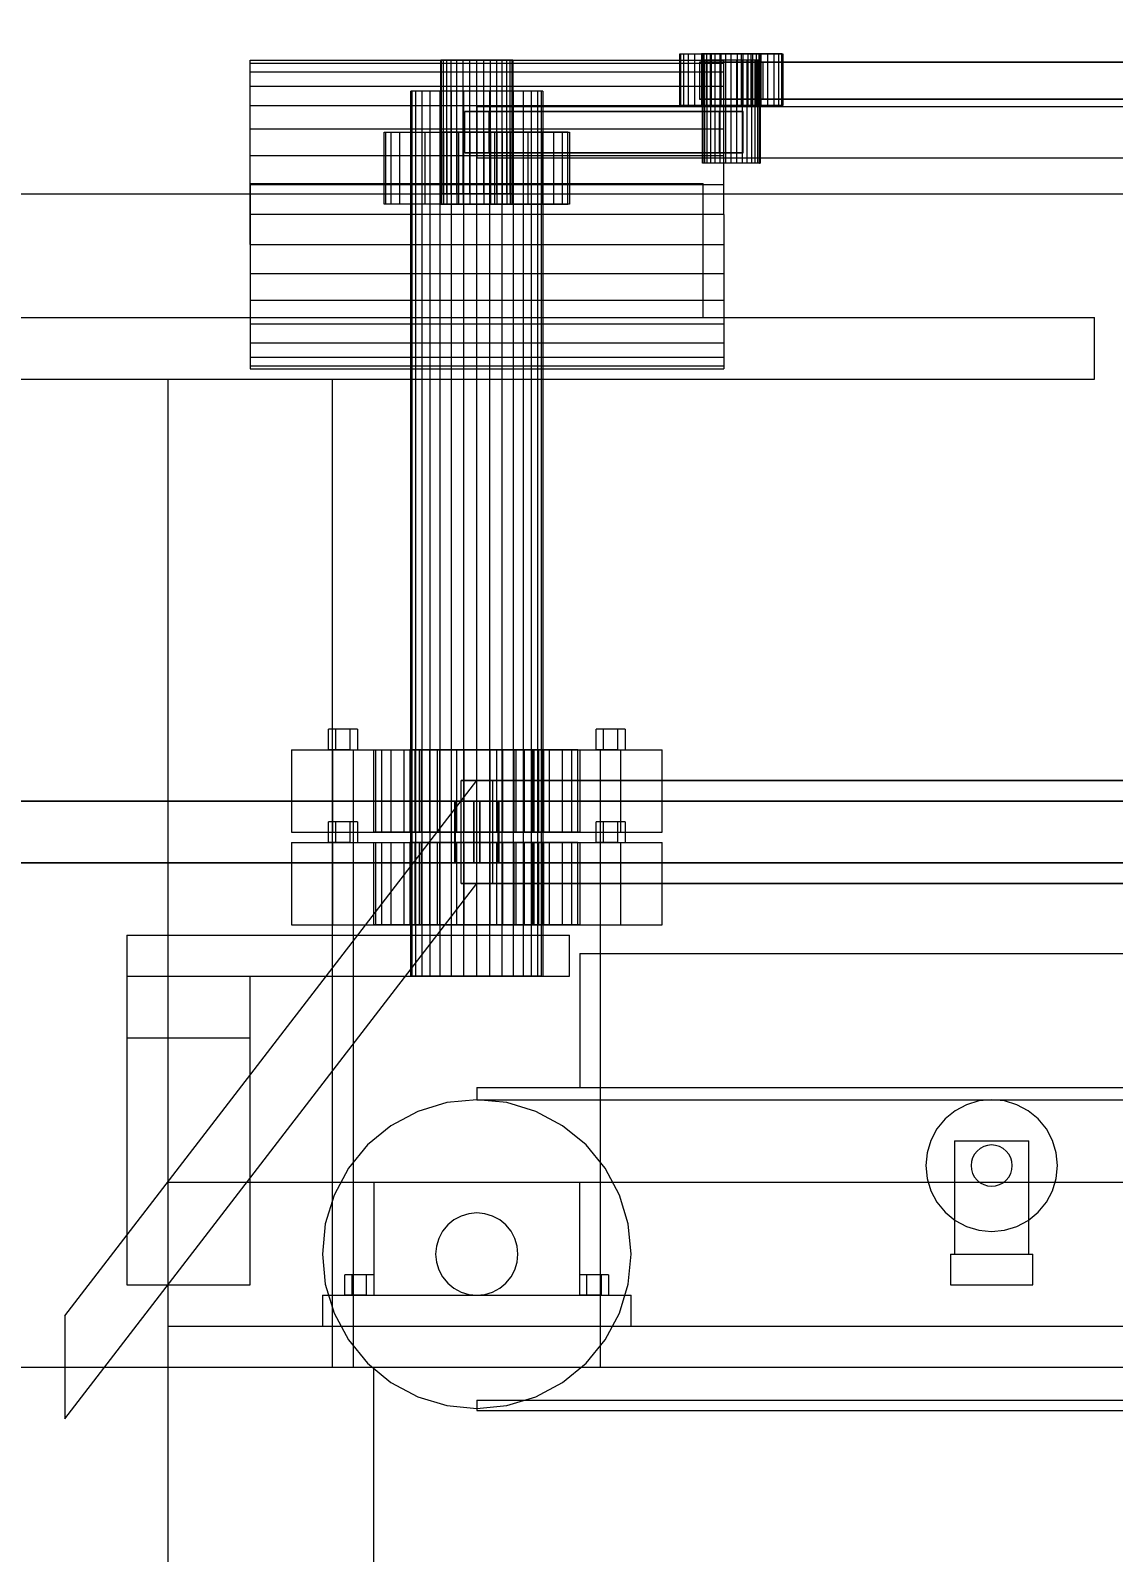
# Model space of a CAD drawing. Header units: millimetres. Extents: x -191664 to 191490, y -197311 to 10263.
# Drawn here: x 388 to 914, y -123150 to -122411 of the extents above; entities that cross this region are included whole.
import ezdxf

# ---------------------------------------------------------------- set-up
doc = ezdxf.new("R2010")
doc.units = ezdxf.units.MM
doc.layers.add('DET_secador_lateral', color=7, linetype='Continuous', lineweight=0)
doc.layers.add('R15_COTAS_TRANSPORTE_P', color=1, linetype='Continuous', lineweight=0)
doc.dimstyles.new('PLANTA_20', dxfattribs={"dimtxt": 50, "dimasz": 30, "dimexe": 30, "dimexo": 16, "dimgap": 20, "dimtad": 1, "dimtih": 1, "dimtoh": 1, "dimdec": 1, "dimzin": 0, "dimdsep": 46, "dimcen": 0.09, "dimadec": 0, "dimazin": 0, "dimtfac": 1, "dimtdec": 4, "dimtofl": 0, "dimtmove": 0, "dimatfit": 3, "dimfxl": 1, "dimtolj": 1, "dimtzin": 0, "dimarcsym": 0})

# ---------------------------------------------------------------- blocks, each defined once
blk = doc.blocks.new('*D131')
at = {"layer": 'Defpoints', "color": 0, "transparency": 16777216}
for p in [(1100, -183968.15), (1139.8, -184162.66), (1104.62, -184212), (1304.62, -184212), (1304.62, -184212)]:
    blk.add_point(p, dxfattribs=at)
at = {"layer": 'R15_COTAS_TRANSPORTE_P', "color": 0, "lineweight": -2, "transparency": 16777216}
blk.add_arc((1304.62, -184212), 172.05, 140.00345, 169.99655, dxfattribs=at)
at = {"layer": 'R15_COTAS_TRANSPORTE_P', "color": 0, "transparency": 16777216}
for points in [[(1169.28, -184097.88), (1176.35, -184104.95), (1194.03, -184080.2)], [(1140.17, -184182.55), (1130.2, -184181.68), (1132.57, -184212)]]:
    blk.add_solid(points, dxfattribs=at)
blk = doc.blocks.new('*D132')
at = {"layer": 'Defpoints', "color": 0, "transparency": 16777216}
for p in [(-500, -194490), (-500, -194490), (500, -194490), (203.29, -194656.68), (439.69, -194832.02)]:
    blk.add_point(p, dxfattribs=at)
at = {"layer": 'R15_COTAS_TRANSPORTE_P', "color": 0, "lineweight": -2, "transparency": 16777216}
blk.add_arc((-500, -194490), 722.77, 342.37834, 357.62166, dxfattribs=at)
at = {"layer": 'R15_COTAS_TRANSPORTE_P', "color": 0, "transparency": 16777216}
for points in [[(217.15, -194519.89), (227.15, -194520.1), (222.77, -194490)], [(193.59, -194710.42), (184.12, -194707.19), (179.18, -194737.2)]]:
    blk.add_solid(points, dxfattribs=at)
blk = doc.blocks.new('*D133')
at = {"layer": 'Defpoints', "color": 0, "transparency": 16777216}
for p in [(439.69, -194147.98), (217.89, -194406.09), (-500, -194490), (-500, -194490), (500, -194490)]:
    blk.add_point(p, dxfattribs=at)
at = {"layer": 'R15_COTAS_TRANSPORTE_P', "color": 0, "lineweight": -2, "transparency": 16777216}
blk.add_arc((-500, -194490), 722.77, 2.37834, 17.62166, dxfattribs=at)
at = {"layer": 'R15_COTAS_TRANSPORTE_P', "color": 0, "transparency": 16777216}
for points in [[(184.12, -194272.81), (193.59, -194269.58), (179.18, -194242.8)], [(227.15, -194459.9), (217.15, -194460.11), (222.77, -194490)]]:
    blk.add_solid(points, dxfattribs=at)

msp = doc.modelspace()

# ---------------------------------------------------------------- linework, layer by layer
at = {"layer": 'DET_secador_lateral', "color": 253, "true_color": 0x9eafb6}
for p, q in [((703.29, -122447), (703.29, -122422)), ((703.29, -122422), (703.77, -122422)), ((703.29, -122422), (713.79, -122422)), ((703.77, -122447), (703.77, -122422)), ((703.77, -122422), (705.2, -122422)), ((703.77, -122422), (714.07, -122422)), ((705.2, -122447), (705.2, -122422)), ((705.2, -122422), (707.51, -122422)), ((705.2, -122422), (714.9, -122422)), ((707.51, -122447), (707.51, -122422)), ((707.51, -122422), (710.62, -122422)), ((707.51, -122422), (716.24, -122422)), ((710.62, -122447), (710.62, -122422)), ((710.62, -122422), (714.4, -122422)), ((710.62, -122422), (718.04, -122422)), ((714.07, -122422), (713.79, -122422)), ((713.79, -122422), (713.79, -122447)), ((714.9, -122422), (714.07, -122422)), ((714.07, -122422), (714.07, -122447)), ((714.4, -122447), (714.4, -122422)), ((714.4, -122422), (718.73, -122422)), ((714.4, -122422), (720.24, -122422)), ((716.24, -122422), (714.9, -122422)), ((714.9, -122422), (714.9, -122447)), ((718.04, -122422), (716.24, -122422)), ((716.24, -122422), (716.24, -122447)), ((720.24, -122422), (718.04, -122422)), ((718.04, -122422), (718.04, -122447)), ((718.73, -122447), (718.73, -122422)), ((718.73, -122422), (723.42, -122422)), ((718.73, -122422), (722.74, -122422)), ((722.74, -122422), (720.24, -122422)), ((720.24, -122422), (720.24, -122447)), ((725.46, -122422), (722.74, -122422)), ((722.74, -122422), (722.74, -122447)), ((723.42, -122447), (723.42, -122422)), ((723.42, -122422), (728.29, -122422)), ((723.42, -122422), (725.46, -122422)), ((728.29, -122422), (725.46, -122422)), ((725.46, -122422), (725.46, -122447)), ((728.29, -122447), (728.29, -122422)), ((728.29, -122422), (733.17, -122422)), ((731.12, -122422), (728.29, -122422)), ((733.84, -122422), (731.12, -122422)), ((731.12, -122422), (731.12, -122447)), ((733.17, -122422), (731.12, -122422)), ((733.17, -122447), (733.17, -122422)), ((733.17, -122422), (737.86, -122422)), ((736.35, -122422), (733.84, -122422)), ((733.84, -122422), (733.84, -122447)), ((737.86, -122422), (733.84, -122422)), ((738.55, -122422), (736.35, -122422)), ((736.35, -122422), (736.35, -122447)), ((742.18, -122422), (736.35, -122422)), ((737.86, -122447), (737.86, -122422)), ((737.86, -122422), (742.18, -122422)), ((740.35, -122422), (738.55, -122422)), ((738.55, -122422), (738.55, -122447)), ((745.97, -122422), (738.55, -122422)), ((741.69, -122422), (740.35, -122422)), ((740.35, -122422), (740.35, -122447)), ((749.08, -122422), (740.35, -122422)), ((742.51, -122422), (741.69, -122422)), ((741.69, -122422), (741.69, -122447)), ((751.39, -122422), (741.69, -122422)), ((742.18, -122447), (742.18, -122422)), ((742.18, -122422), (745.97, -122422)), ((742.79, -122422), (742.51, -122422)), ((742.51, -122422), (742.51, -122447)), ((752.81, -122422), (742.51, -122422)), ((742.79, -122447), (742.79, -122422)), ((742.79, -122422), (753.29, -122422)), ((745.97, -122447), (745.97, -122422)), ((745.97, -122422), (749.08, -122422)), ((749.08, -122447), (749.08, -122422)), ((749.08, -122422), (751.39, -122422)), ((751.39, -122447), (751.39, -122422)), ((751.39, -122422), (752.81, -122422)), ((752.81, -122447), (752.81, -122422)), ((752.81, -122422), (753.29, -122422)), ((753.29, -122422), (753.29, -122447)), ((703.77, -122447), (703.29, -122447)), ((713.79, -122447), (703.29, -122447)), ((705.2, -122447), (703.77, -122447)), ((714.07, -122447), (703.77, -122447)), ((707.51, -122447), (705.2, -122447)), ((714.9, -122447), (705.2, -122447)), ((710.62, -122447), (707.51, -122447)), ((716.24, -122447), (707.51, -122447)), ((714.4, -122447), (710.62, -122447)), ((718.04, -122447), (710.62, -122447)), ((713.79, -122447), (714.07, -122447)), ((714.07, -122447), (714.9, -122447)), ((718.73, -122447), (714.4, -122447)), ((720.24, -122447), (714.4, -122447)), ((714.9, -122447), (716.24, -122447)), ((716.24, -122447), (718.04, -122447)), ((718.04, -122447), (720.24, -122447)), ((723.42, -122447), (718.73, -122447)), ((722.74, -122447), (718.73, -122447)), ((720.24, -122447), (722.74, -122447)), ((722.74, -122447), (725.46, -122447)), ((728.29, -122447), (723.42, -122447)), ((725.46, -122447), (723.42, -122447)), ((725.46, -122447), (728.29, -122447)), ((733.17, -122447), (728.29, -122447)), ((728.29, -122447), (731.12, -122447)), ((731.12, -122447), (733.84, -122447)), ((731.12, -122447), (733.17, -122447)), ((737.86, -122447), (733.17, -122447)), ((733.84, -122447), (736.35, -122447)), ((733.84, -122447), (737.86, -122447)), ((736.35, -122447), (738.55, -122447)), ((736.35, -122447), (742.18, -122447)), ((742.18, -122447), (737.86, -122447)), ((738.55, -122447), (740.35, -122447)), ((738.55, -122447), (745.97, -122447)), ((740.35, -122447), (741.69, -122447)), ((740.35, -122447), (749.08, -122447)), ((741.69, -122447), (742.51, -122447)), ((741.69, -122447), (751.39, -122447)), ((745.97, -122447), (742.18, -122447)), ((742.51, -122447), (742.79, -122447)), ((742.51, -122447), (752.81, -122447)), ((753.29, -122447), (742.79, -122447)), ((749.08, -122447), (745.97, -122447)), ((751.39, -122447), (749.08, -122447)), ((752.81, -122447), (751.39, -122447)), ((753.29, -122447), (752.81, -122447)), ((559.71, -122495), (559.71, -122460)), ((559.71, -122460), (560.58, -122460)), ((559.71, -122460), (587.21, -122460)), ((560.58, -122495), (560.58, -122460)), ((560.58, -122460), (563.14, -122460)), ((560.58, -122460), (587.55, -122460)), ((563.14, -122495), (563.14, -122460)), ((563.14, -122460), (567.3, -122460)), ((563.14, -122460), (588.54, -122460)), ((567.3, -122495), (567.3, -122460)), ((567.3, -122460), (572.89, -122460)), ((567.3, -122460), (590.16, -122460)), ((572.89, -122495), (572.89, -122460)), ((572.89, -122460), (579.71, -122460)), ((572.89, -122460), (592.34, -122460)), ((579.71, -122495), (579.71, -122460)), ((579.71, -122460), (587.49, -122460)), ((579.71, -122460), (594.99, -122460)), ((587.55, -122460), (587.21, -122460)), ((587.21, -122460), (587.21, -122495)), ((587.49, -122495), (587.49, -122460)), ((587.49, -122460), (595.93, -122460)), ((587.49, -122460), (598.02, -122460)), ((588.54, -122460), (587.55, -122460)), ((587.55, -122460), (587.55, -122495)), ((590.16, -122460), (588.54, -122460)), ((588.54, -122460), (588.54, -122495)), ((592.34, -122460), (590.16, -122460)), ((590.16, -122460), (590.16, -122495)), ((594.99, -122460), (592.34, -122460)), ((592.34, -122460), (592.34, -122495)), ((598.02, -122460), (594.99, -122460)), ((594.99, -122460), (594.99, -122495)), ((595.93, -122495), (595.93, -122460)), ((595.93, -122460), (604.71, -122460)), ((595.93, -122460), (601.3, -122460)), ((601.3, -122460), (598.02, -122460)), ((598.02, -122460), (598.02, -122495)), ((604.71, -122460), (601.3, -122460)), ((601.3, -122460), (601.3, -122495)), ((604.71, -122495), (604.71, -122460)), ((604.71, -122460), (613.49, -122460)), ((608.13, -122460), (604.71, -122460)), ((611.41, -122460), (608.13, -122460)), ((608.13, -122460), (608.13, -122495)), ((613.49, -122460), (608.13, -122460)), ((614.43, -122460), (611.41, -122460)), ((611.41, -122460), (611.41, -122495)), ((621.93, -122460), (611.41, -122460)), ((613.49, -122495), (613.49, -122460)), ((613.49, -122460), (621.93, -122460)), ((617.09, -122460), (614.43, -122460)), ((614.43, -122460), (614.43, -122495)), ((629.71, -122460), (614.43, -122460)), ((619.26, -122460), (617.09, -122460)), ((617.09, -122460), (617.09, -122495)), ((636.53, -122460), (617.09, -122460)), ((620.88, -122460), (619.26, -122460)), ((619.26, -122460), (619.26, -122495)), ((642.13, -122460), (619.26, -122460)), ((621.88, -122460), (620.88, -122460)), ((620.88, -122460), (620.88, -122495)), ((646.29, -122460), (620.88, -122460)), ((622.21, -122460), (621.88, -122460)), ((621.88, -122460), (621.88, -122495)), ((648.85, -122460), (621.88, -122460)), ((621.93, -122495), (621.93, -122460)), ((621.93, -122460), (629.71, -122460)), ((622.21, -122495), (622.21, -122460)), ((622.21, -122460), (649.71, -122460)), ((629.71, -122495), (629.71, -122460)), ((629.71, -122460), (636.53, -122460)), ((636.53, -122495), (636.53, -122460)), ((636.53, -122460), (642.13, -122460)), ((642.13, -122495), (642.13, -122460)), ((642.13, -122460), (646.29, -122460)), ((646.29, -122495), (646.29, -122460)), ((646.29, -122460), (648.85, -122460)), ((648.85, -122495), (648.85, -122460)), ((648.85, -122460), (649.71, -122460)), ((649.71, -122460), (649.71, -122495)), ((560.58, -122495), (559.71, -122495)), ((587.21, -122495), (559.71, -122495)), ((563.14, -122495), (560.58, -122495)), ((587.55, -122495), (560.58, -122495)), ((567.3, -122495), (563.14, -122495)), ((588.54, -122495), (563.14, -122495)), ((572.89, -122495), (567.3, -122495)), ((590.16, -122495), (567.3, -122495)), ((579.71, -122495), (572.89, -122495)), ((592.34, -122495), (572.89, -122495)), ((587.49, -122495), (579.71, -122495)), ((594.99, -122495), (579.71, -122495)), ((587.21, -122495), (587.55, -122495)), ((595.93, -122495), (587.49, -122495)), ((598.02, -122495), (587.49, -122495)), ((587.55, -122495), (588.54, -122495)), ((588.54, -122495), (590.16, -122495)), ((590.16, -122495), (592.34, -122495)), ((592.34, -122495), (594.99, -122495)), ((594.99, -122495), (598.02, -122495)), ((604.71, -122495), (595.93, -122495)), ((601.3, -122495), (595.93, -122495)), ((598.02, -122495), (601.3, -122495)), ((601.3, -122495), (604.71, -122495)), ((613.49, -122495), (604.71, -122495)), ((604.71, -122495), (608.13, -122495)), ((608.13, -122495), (611.41, -122495)), ((608.13, -122495), (613.49, -122495)), ((611.41, -122495), (614.43, -122495)), ((611.41, -122495), (621.93, -122495)), ((621.93, -122495), (613.49, -122495)), ((614.43, -122495), (617.09, -122495)), ((614.43, -122495), (629.71, -122495)), ((617.09, -122495), (619.26, -122495)), ((617.09, -122495), (636.53, -122495)), ((619.26, -122495), (620.88, -122495)), ((619.26, -122495), (642.13, -122495)), ((620.88, -122495), (621.88, -122495)), ((620.88, -122495), (646.29, -122495)), ((621.88, -122495), (622.21, -122495)), ((621.88, -122495), (648.85, -122495)), ((629.71, -122495), (621.93, -122495)), ((649.71, -122495), (622.21, -122495)), ((636.53, -122495), (629.71, -122495)), ((642.13, -122495), (636.53, -122495)), ((646.29, -122495), (642.13, -122495)), ((648.85, -122495), (646.29, -122495)), ((649.71, -122495), (648.85, -122495)), ((554.71, -122760), (555.67, -122760)), ((554.71, -122760), (572.21, -122760)), ((555.67, -122800), (555.67, -122760)), ((555.67, -122760), (558.52, -122760)), ((555.67, -122760), (572.84, -122760)), ((558.52, -122800), (558.52, -122760)), ((558.52, -122760), (563.14, -122760)), ((558.52, -122760), (574.69, -122760)), ((563.14, -122800), (563.14, -122760)), ((563.14, -122760), (569.36, -122760)), ((563.14, -122760), (577.69, -122760)), ((569.36, -122800), (569.36, -122760)), ((569.36, -122760), (576.93, -122760)), ((569.36, -122760), (581.73, -122760)), ((572.84, -122760), (572.21, -122760)), ((572.21, -122760), (572.21, -122800)), ((574.69, -122760), (572.84, -122760)), ((572.84, -122760), (572.84, -122800)), ((577.69, -122760), (574.69, -122760)), ((574.69, -122760), (574.69, -122800)), ((576.93, -122800), (576.93, -122760)), ((576.93, -122760), (585.58, -122760)), ((576.93, -122760), (586.66, -122760)), ((581.73, -122760), (577.69, -122760)), ((577.69, -122760), (577.69, -122800)), ((586.66, -122760), (581.73, -122760)), ((581.73, -122760), (581.73, -122800)), ((585.58, -122800), (585.58, -122760)), ((585.58, -122760), (594.96, -122760)), ((585.58, -122760), (592.27, -122760)), ((592.27, -122760), (586.66, -122760)), ((586.66, -122760), (586.66, -122800)), ((598.37, -122760), (592.27, -122760)), ((592.27, -122760), (592.27, -122800)), ((594.96, -122800), (594.96, -122760)), ((594.96, -122760), (604.71, -122760)), ((594.96, -122760), (598.37, -122760)), ((604.71, -122760), (598.37, -122760)), ((598.37, -122760), (598.37, -122800)), ((604.71, -122800), (604.71, -122760)), ((604.71, -122760), (614.47, -122760)), ((611.05, -122760), (604.71, -122760)), ((617.15, -122760), (611.05, -122760)), ((611.05, -122760), (611.05, -122800)), ((614.47, -122760), (611.05, -122760)), ((614.47, -122800), (614.47, -122760)), ((614.47, -122760), (623.85, -122760)), ((622.77, -122760), (617.15, -122760)), ((617.15, -122760), (617.15, -122800)), ((623.85, -122760), (617.15, -122760)), ((627.69, -122760), (622.77, -122760)), ((622.77, -122760), (622.77, -122800)), ((632.49, -122760), (622.77, -122760)), ((623.85, -122800), (623.85, -122760)), ((623.85, -122760), (632.49, -122760)), ((631.73, -122760), (627.69, -122760)), ((627.69, -122760), (627.69, -122800)), ((640.07, -122760), (627.69, -122760)), ((634.74, -122760), (631.73, -122760)), ((631.73, -122760), (631.73, -122800)), ((646.29, -122760), (631.73, -122760)), ((632.49, -122800), (632.49, -122760)), ((632.49, -122760), (640.07, -122760)), ((636.59, -122760), (634.74, -122760)), ((634.74, -122760), (634.74, -122800)), ((650.91, -122760), (634.74, -122760)), ((637.21, -122760), (636.59, -122760)), ((636.59, -122760), (636.59, -122800)), ((653.75, -122760), (636.59, -122760)), ((637.21, -122800), (637.21, -122760)), ((637.21, -122760), (654.71, -122760)), ((640.07, -122800), (640.07, -122760)), ((640.07, -122760), (646.29, -122760)), ((646.29, -122800), (646.29, -122760)), ((646.29, -122760), (650.91, -122760)), ((650.91, -122800), (650.91, -122760)), ((650.91, -122760), (653.75, -122760)), ((653.75, -122800), (653.75, -122760)), ((653.75, -122760), (654.71, -122760)), ((555.67, -122800), (554.71, -122800)), ((572.21, -122800), (554.71, -122800)), ((558.52, -122800), (555.67, -122800)), ((572.84, -122800), (555.67, -122800)), ((563.14, -122800), (558.52, -122800)), ((574.69, -122800), (558.52, -122800)), ((569.36, -122800), (563.14, -122800)), ((577.69, -122800), (563.14, -122800)), ((576.93, -122800), (569.36, -122800)), ((581.73, -122800), (569.36, -122800)), ((572.21, -122800), (572.84, -122800)), ((572.84, -122800), (574.69, -122800)), ((574.69, -122800), (577.69, -122800)), ((585.58, -122800), (576.93, -122800)), ((586.66, -122800), (576.93, -122800)), ((577.69, -122800), (581.73, -122800)), ((581.73, -122800), (586.66, -122800)), ((594.96, -122800), (585.58, -122800)), ((592.27, -122800), (585.58, -122800)), ((586.66, -122800), (592.27, -122800)), ((592.27, -122800), (598.37, -122800)), ((604.71, -122800), (594.96, -122800)), ((598.37, -122800), (594.96, -122800)), ((598.37, -122800), (604.71, -122800)), ((614.47, -122800), (604.71, -122800)), ((604.71, -122800), (611.05, -122800)), ((611.05, -122800), (617.15, -122800)), ((611.05, -122800), (614.47, -122800)), ((623.85, -122800), (614.47, -122800)), ((617.15, -122800), (622.77, -122800)), ((617.15, -122800), (623.85, -122800)), ((622.77, -122800), (627.69, -122800)), ((622.77, -122800), (632.49, -122800)), ((632.49, -122800), (623.85, -122800)), ((627.69, -122800), (631.73, -122800)), ((627.69, -122800), (640.07, -122800)), ((631.73, -122800), (634.74, -122800)), ((631.73, -122800), (646.29, -122800)), ((640.07, -122800), (632.49, -122800)), ((634.74, -122800), (636.59, -122800)), ((634.74, -122800), (650.91, -122800)), ((636.59, -122800), (637.21, -122800)), ((636.59, -122800), (653.75, -122800)), ((654.71, -122800), (637.21, -122800)), ((646.29, -122800), (640.07, -122800)), ((650.91, -122800), (646.29, -122800)), ((653.75, -122800), (650.91, -122800)), ((654.71, -122800), (653.75, -122800)), ((554.71, -122805), (555.67, -122805)), ((554.71, -122805), (572.21, -122805)), ((555.67, -122845), (555.67, -122805)), ((555.67, -122805), (558.52, -122805)), ((555.67, -122805), (572.84, -122805)), ((558.52, -122845), (558.52, -122805)), ((558.52, -122805), (563.14, -122805)), ((558.52, -122805), (574.69, -122805)), ((563.14, -122845), (563.14, -122805)), ((563.14, -122805), (569.36, -122805)), ((563.14, -122805), (577.69, -122805)), ((569.36, -122845), (569.36, -122805)), ((569.36, -122805), (576.93, -122805)), ((569.36, -122805), (581.73, -122805)), ((572.84, -122805), (572.21, -122805)), ((572.21, -122805), (572.21, -122845)), ((574.69, -122805), (572.84, -122805)), ((572.84, -122805), (572.84, -122845)), ((577.69, -122805), (574.69, -122805)), ((574.69, -122805), (574.69, -122845)), ((576.93, -122845), (576.93, -122805)), ((576.93, -122805), (585.58, -122805)), ((576.93, -122805), (586.66, -122805)), ((581.73, -122805), (577.69, -122805)), ((577.69, -122805), (577.69, -122845)), ((586.66, -122805), (581.73, -122805)), ((581.73, -122805), (581.73, -122845)), ((585.58, -122845), (585.58, -122805)), ((585.58, -122805), (594.96, -122805)), ((585.58, -122805), (592.27, -122805)), ((592.27, -122805), (586.66, -122805)), ((586.66, -122805), (586.66, -122845)), ((598.37, -122805), (592.27, -122805)), ((592.27, -122805), (592.27, -122845)), ((594.96, -122845), (594.96, -122805)), ((594.96, -122805), (604.71, -122805)), ((594.96, -122805), (598.37, -122805)), ((604.71, -122805), (598.37, -122805)), ((598.37, -122805), (598.37, -122845)), ((604.71, -122845), (604.71, -122805)), ((604.71, -122805), (614.47, -122805)), ((611.05, -122805), (604.71, -122805)), ((617.15, -122805), (611.05, -122805)), ((611.05, -122805), (611.05, -122845)), ((614.47, -122805), (611.05, -122805)), ((614.47, -122845), (614.47, -122805)), ((614.47, -122805), (623.85, -122805)), ((622.77, -122805), (617.15, -122805)), ((617.15, -122805), (617.15, -122845)), ((623.85, -122805), (617.15, -122805)), ((627.69, -122805), (622.77, -122805)), ((622.77, -122805), (622.77, -122845)), ((632.49, -122805), (622.77, -122805)), ((623.85, -122845), (623.85, -122805)), ((623.85, -122805), (632.49, -122805)), ((631.73, -122805), (627.69, -122805)), ((627.69, -122805), (627.69, -122845)), ((640.07, -122805), (627.69, -122805)), ((634.74, -122805), (631.73, -122805)), ((631.73, -122805), (631.73, -122845)), ((646.29, -122805), (631.73, -122805)), ((632.49, -122845), (632.49, -122805)), ((632.49, -122805), (640.07, -122805)), ((636.59, -122805), (634.74, -122805)), ((634.74, -122805), (634.74, -122845)), ((650.91, -122805), (634.74, -122805)), ((637.21, -122805), (636.59, -122805)), ((636.59, -122805), (636.59, -122845)), ((653.75, -122805), (636.59, -122805)), ((637.21, -122845), (637.21, -122805)), ((637.21, -122805), (654.71, -122805)), ((640.07, -122845), (640.07, -122805)), ((640.07, -122805), (646.29, -122805)), ((646.29, -122845), (646.29, -122805)), ((646.29, -122805), (650.91, -122805)), ((650.91, -122845), (650.91, -122805)), ((650.91, -122805), (653.75, -122805)), ((653.75, -122845), (653.75, -122805)), ((653.75, -122805), (654.71, -122805)), ((555.67, -122845), (554.71, -122845)), ((572.21, -122845), (554.71, -122845)), ((558.52, -122845), (555.67, -122845)), ((572.84, -122845), (555.67, -122845)), ((563.14, -122845), (558.52, -122845)), ((574.69, -122845), (558.52, -122845)), ((569.36, -122845), (563.14, -122845)), ((577.69, -122845), (563.14, -122845)), ((576.93, -122845), (569.36, -122845)), ((581.73, -122845), (569.36, -122845)), ((572.21, -122845), (572.84, -122845)), ((572.84, -122845), (574.69, -122845)), ((574.69, -122845), (577.69, -122845)), ((585.58, -122845), (576.93, -122845)), ((586.66, -122845), (576.93, -122845)), ((577.69, -122845), (581.73, -122845)), ((581.73, -122845), (586.66, -122845)), ((594.96, -122845), (585.58, -122845)), ((592.27, -122845), (585.58, -122845)), ((586.66, -122845), (592.27, -122845)), ((592.27, -122845), (598.37, -122845)), ((604.71, -122845), (594.96, -122845)), ((598.37, -122845), (594.96, -122845)), ((598.37, -122845), (604.71, -122845)), ((614.47, -122845), (604.71, -122845)), ((604.71, -122845), (611.05, -122845)), ((611.05, -122845), (617.15, -122845)), ((611.05, -122845), (614.47, -122845)), ((623.85, -122845), (614.47, -122845)), ((617.15, -122845), (622.77, -122845)), ((617.15, -122845), (623.85, -122845)), ((622.77, -122845), (627.69, -122845)), ((622.77, -122845), (632.49, -122845)), ((632.49, -122845), (623.85, -122845)), ((627.69, -122845), (631.73, -122845)), ((627.69, -122845), (640.07, -122845)), ((631.73, -122845), (634.74, -122845)), ((631.73, -122845), (646.29, -122845)), ((640.07, -122845), (632.49, -122845)), ((634.74, -122845), (636.59, -122845)), ((634.74, -122845), (650.91, -122845)), ((636.59, -122845), (637.21, -122845)), ((636.59, -122845), (653.75, -122845)), ((654.71, -122845), (637.21, -122845)), ((646.29, -122845), (640.07, -122845)), ((650.91, -122845), (646.29, -122845)), ((653.75, -122845), (650.91, -122845)), ((654.71, -122845), (653.75, -122845))]:
    msp.add_line(p, q, dxfattribs=at)
at = {"layer": 'DET_secador_lateral', "color": 147, "true_color": 0x286779}
for p, q in [((494.71, -122426.44), (494.71, -122425)), ((494.71, -122425), (724.71, -122425)), ((494.71, -122430.71), (494.71, -122426.44)), ((494.71, -122426.44), (724.71, -122426.44)), ((494.71, -122437.64), (494.71, -122430.71)), ((494.71, -122430.71), (724.71, -122430.71)), ((724.71, -122426.44), (724.71, -122425)), ((724.71, -122430.71), (724.71, -122426.44)), ((724.71, -122437.64), (724.71, -122430.71)), ((494.71, -122446.97), (494.71, -122437.64)), ((494.71, -122437.64), (724.71, -122437.64)), ((724.71, -122446.97), (724.71, -122437.64)), ((494.71, -122458.33), (494.71, -122446.97)), ((494.71, -122446.97), (724.71, -122446.97)), ((724.71, -122458.33), (724.71, -122446.97)), ((494.71, -122471.3), (494.71, -122458.33)), ((494.71, -122458.33), (724.71, -122458.33)), ((724.71, -122471.3), (724.71, -122458.33)), ((494.71, -122485.37), (494.71, -122471.3)), ((494.71, -122471.3), (724.71, -122471.3)), ((724.71, -122485.37), (724.71, -122471.3)), ((494.71, -122500), (494.71, -122485.37)), ((494.71, -122485.37), (724.71, -122485.37)), ((724.71, -122500), (724.71, -122485.37)), ((494.71, -122514.63), (494.71, -122500)), ((724.71, -122500), (494.71, -122500)), ((724.71, -122500), (724.71, -122514.63)), ((494.71, -122514.63), (494.71, -122528.7)), ((494.71, -122514.63), (724.71, -122514.63)), ((724.71, -122514.63), (724.71, -122528.7)), ((494.71, -122528.7), (494.71, -122541.67)), ((494.71, -122528.7), (724.71, -122528.7)), ((724.71, -122528.7), (724.71, -122541.67)), ((494.71, -122541.67), (494.71, -122553.03)), ((494.71, -122541.67), (724.71, -122541.67)), ((724.71, -122541.67), (724.71, -122553.03)), ((494.71, -122553.03), (494.71, -122562.36)), ((494.71, -122553.03), (724.71, -122553.03)), ((724.71, -122553.03), (724.71, -122562.36)), ((494.71, -122562.36), (494.71, -122569.29)), ((494.71, -122562.36), (724.71, -122562.36)), ((724.71, -122562.36), (724.71, -122569.29)), ((494.71, -122569.29), (494.71, -122573.56)), ((494.71, -122569.29), (724.71, -122569.29)), ((724.71, -122569.29), (724.71, -122573.56)), ((494.71, -122573.56), (494.71, -122575)), ((494.71, -122573.56), (724.71, -122573.56)), ((494.71, -122575), (724.71, -122575)), ((724.71, -122573.56), (724.71, -122575))]:
    msp.add_line(p, q, dxfattribs=at)
at = {"layer": 'DET_secador_lateral', "color": 9, "true_color": 0xb8c4c8}
for p, q in [((587.55, -122425), (587.21, -122425)), ((587.21, -122490), (587.21, -122425)), ((588.54, -122425), (587.55, -122425)), ((587.55, -122490), (587.55, -122425)), ((590.16, -122425), (588.54, -122425)), ((588.54, -122490), (588.54, -122425)), ((592.34, -122425), (590.16, -122425)), ((590.16, -122490), (590.16, -122425)), ((594.99, -122425), (592.34, -122425)), ((592.34, -122490), (592.34, -122425)), ((598.02, -122425), (594.99, -122425)), ((594.99, -122490), (594.99, -122425)), ((601.3, -122425), (598.02, -122425)), ((598.02, -122490), (598.02, -122425)), ((604.71, -122425), (601.3, -122425)), ((601.3, -122490), (601.3, -122425)), ((608.13, -122425), (604.71, -122425)), ((604.71, -122490), (604.71, -122425)), ((611.41, -122425), (608.13, -122425)), ((608.13, -122490), (608.13, -122425)), ((614.43, -122425), (611.41, -122425)), ((611.41, -122490), (611.41, -122425)), ((617.09, -122425), (614.43, -122425)), ((614.43, -122490), (614.43, -122425)), ((619.26, -122425), (617.09, -122425)), ((617.09, -122490), (617.09, -122425)), ((620.88, -122425), (619.26, -122425)), ((619.26, -122490), (619.26, -122425)), ((621.88, -122425), (620.88, -122425)), ((620.88, -122490), (620.88, -122425)), ((622.21, -122425), (621.88, -122425)), ((621.88, -122490), (621.88, -122425)), ((622.21, -122425), (622.21, -122490)), ((587.55, -122490), (587.21, -122490)), ((588.54, -122490), (587.55, -122490)), ((590.16, -122490), (588.54, -122490)), ((592.34, -122490), (590.16, -122490)), ((594.99, -122490), (592.34, -122490)), ((598.02, -122490), (594.99, -122490)), ((601.3, -122490), (598.02, -122490)), ((604.71, -122490), (601.3, -122490)), ((608.13, -122490), (604.71, -122490)), ((611.41, -122490), (608.13, -122490)), ((614.43, -122490), (611.41, -122490)), ((617.09, -122490), (614.43, -122490)), ((619.26, -122490), (617.09, -122490)), ((620.88, -122490), (619.26, -122490)), ((621.88, -122490), (620.88, -122490)), ((621.88, -122490), (622.21, -122490))]:
    msp.add_line(p, q, dxfattribs=at)
at = {"layer": 'DET_secador_lateral', "color": 253, "true_color": 0xa1afb6}
for p, q in [((712.84, -122426), (989.26, -122426)), ((743.75, -122426), (712.84, -122426)), ((712.84, -122426), (712.84, -122444)), ((1020.17, -122426), (743.75, -122426)), ((743.75, -122444), (743.75, -122426)), ((712.84, -122444), (743.75, -122444)), ((989.26, -122444), (712.84, -122444)), ((743.75, -122444), (1020.17, -122444))]:
    msp.add_line(p, q, dxfattribs=at)
at = {"layer": 'DET_secador_lateral', "color": 253, "true_color": 0xa8b4b9}
for p, q in [((714.56, -122425), (714.29, -122425)), ((714.29, -122475), (714.29, -122425)), ((715.36, -122425), (714.56, -122425)), ((714.56, -122475), (714.56, -122425)), ((716.65, -122425), (715.36, -122425)), ((715.36, -122475), (715.36, -122425)), ((718.39, -122425), (716.65, -122425)), ((716.65, -122475), (716.65, -122425)), ((720.52, -122425), (718.39, -122425)), ((718.39, -122475), (718.39, -122425)), ((722.94, -122425), (720.52, -122425)), ((720.52, -122475), (720.52, -122425)), ((725.56, -122425), (722.94, -122425)), ((722.94, -122475), (722.94, -122425)), ((728.29, -122425), (725.56, -122425)), ((725.56, -122475), (725.56, -122425)), ((731.02, -122425), (728.29, -122425)), ((728.29, -122475), (728.29, -122425)), ((733.65, -122425), (731.02, -122425)), ((731.02, -122475), (731.02, -122425)), ((736.07, -122425), (733.65, -122425)), ((733.65, -122475), (733.65, -122425)), ((738.19, -122425), (736.07, -122425)), ((736.07, -122475), (736.07, -122425)), ((739.93, -122425), (738.19, -122425)), ((738.19, -122475), (738.19, -122425)), ((741.23, -122425), (739.93, -122425)), ((739.93, -122475), (739.93, -122425)), ((742.02, -122425), (741.23, -122425)), ((741.23, -122475), (741.23, -122425)), ((742.29, -122425), (742.02, -122425)), ((742.02, -122475), (742.02, -122425)), ((742.29, -122425), (742.29, -122475)), ((573.33, -122440), (572.71, -122440)), ((572.71, -122870), (572.71, -122440)), ((575.15, -122440), (573.33, -122440)), ((573.33, -122870), (573.33, -122440)), ((578.11, -122440), (575.15, -122440)), ((575.15, -122870), (575.15, -122440)), ((582.08, -122440), (578.11, -122440)), ((578.11, -122870), (578.11, -122440)), ((586.93, -122440), (582.08, -122440)), ((582.08, -122870), (582.08, -122440)), ((592.47, -122440), (586.93, -122440)), ((586.93, -122870), (586.93, -122440)), ((598.47, -122440), (592.47, -122440)), ((592.47, -122870), (592.47, -122440)), ((604.71, -122440), (598.47, -122440)), ((598.47, -122870), (598.47, -122440)), ((610.96, -122440), (604.71, -122440)), ((604.71, -122870), (604.71, -122440)), ((616.96, -122440), (610.96, -122440)), ((610.96, -122870), (610.96, -122440)), ((622.49, -122440), (616.96, -122440)), ((616.96, -122870), (616.96, -122440)), ((627.34, -122440), (622.49, -122440)), ((622.49, -122870), (622.49, -122440)), ((631.32, -122440), (627.34, -122440)), ((627.34, -122870), (627.34, -122440)), ((634.28, -122440), (631.32, -122440)), ((631.32, -122870), (631.32, -122440)), ((636.1, -122440), (634.28, -122440)), ((634.28, -122870), (634.28, -122440)), ((636.71, -122440), (636.1, -122440)), ((636.1, -122870), (636.1, -122440)), ((636.71, -122440), (636.71, -122870)), ((714.56, -122475), (714.29, -122475)), ((715.36, -122475), (714.56, -122475)), ((716.65, -122475), (715.36, -122475)), ((718.39, -122475), (716.65, -122475)), ((720.52, -122475), (718.39, -122475)), ((722.94, -122475), (720.52, -122475)), ((725.56, -122475), (722.94, -122475)), ((728.29, -122475), (725.56, -122475)), ((731.02, -122475), (728.29, -122475)), ((733.65, -122475), (731.02, -122475)), ((736.07, -122475), (733.65, -122475)), ((738.19, -122475), (736.07, -122475)), ((739.93, -122475), (738.19, -122475)), ((741.23, -122475), (739.93, -122475)), ((742.02, -122475), (741.23, -122475)), ((742.02, -122475), (742.29, -122475)), ((573.33, -122870), (572.71, -122870)), ((575.15, -122870), (573.33, -122870)), ((578.11, -122870), (575.15, -122870)), ((582.08, -122870), (578.11, -122870)), ((586.93, -122870), (582.08, -122870)), ((592.47, -122870), (586.93, -122870)), ((598.47, -122870), (592.47, -122870)), ((604.71, -122870), (598.47, -122870)), ((610.96, -122870), (604.71, -122870)), ((616.96, -122870), (610.96, -122870)), ((622.49, -122870), (616.96, -122870)), ((627.34, -122870), (622.49, -122870)), ((631.32, -122870), (627.34, -122870)), ((634.28, -122870), (631.32, -122870)), ((636.1, -122870), (634.28, -122870)), ((636.1, -122870), (636.71, -122870)), ((590.08, -122931.44), (576.01, -122935.71)), ((604.71, -122930), (590.08, -122931.44)), ((619.34, -122931.44), (604.71, -122930)), ((633.41, -122935.71), (619.34, -122931.44)), ((842.47, -122932.44), (836.93, -122935.39)), ((848.47, -122930.61), (842.47, -122932.44)), ((854.71, -122930), (848.47, -122930.61)), ((860.96, -122930.61), (854.71, -122930)), ((866.96, -122932.44), (860.96, -122930.61)), ((872.49, -122935.39), (866.96, -122932.44)), ((576.01, -122935.71), (563.04, -122942.64)), ((646.38, -122942.64), (633.41, -122935.71)), ((832.08, -122939.37), (828.11, -122944.22)), ((836.93, -122935.39), (832.08, -122939.37)), ((877.34, -122939.37), (872.49, -122935.39)), ((881.32, -122944.22), (877.34, -122939.37)), ((563.04, -122942.64), (551.68, -122951.97)), ((657.75, -122951.97), (646.38, -122942.64)), ((828.11, -122944.22), (825.15, -122949.75)), ((884.28, -122949.75), (881.32, -122944.22)), ((551.68, -122951.97), (542.35, -122963.33)), ((667.07, -122963.33), (657.75, -122951.97)), ((823.33, -122955.76), (822.71, -122962)), ((825.15, -122949.75), (823.33, -122955.76)), ((846.4, -122956.44), (845.47, -122958.17)), ((847.64, -122954.93), (846.4, -122956.44)), ((849.16, -122953.69), (847.64, -122954.93)), ((850.89, -122952.76), (849.16, -122953.69)), ((852.76, -122952.19), (850.89, -122952.76)), ((854.71, -122952), (852.76, -122952.19)), ((856.66, -122952.19), (854.71, -122952)), ((858.54, -122952.76), (856.66, -122952.19)), ((860.27, -122953.69), (858.54, -122952.76)), ((861.78, -122954.93), (860.27, -122953.69)), ((863.03, -122956.44), (861.78, -122954.93)), ((863.95, -122958.17), (863.03, -122956.44)), ((886.1, -122955.76), (884.28, -122949.75)), ((886.71, -122962), (886.1, -122955.76)), ((542.35, -122963.33), (535.42, -122976.3)), ((674, -122976.3), (667.07, -122963.33)), ((822.71, -122962), (823.33, -122968.24)), ((844.9, -122960.05), (844.71, -122962)), ((844.71, -122962), (844.9, -122963.95)), ((845.47, -122958.17), (844.9, -122960.05)), ((844.9, -122963.95), (845.47, -122965.83)), ((864.52, -122960.05), (863.95, -122958.17)), ((863.95, -122965.83), (864.52, -122963.95)), ((864.71, -122962), (864.52, -122960.05)), ((864.52, -122963.95), (864.71, -122962)), ((886.1, -122968.24), (886.71, -122962)), ((823.33, -122968.24), (825.15, -122974.25)), ((845.47, -122965.83), (846.4, -122967.56)), ((846.4, -122967.56), (847.64, -122969.07)), ((847.64, -122969.07), (849.16, -122970.31)), ((849.16, -122970.31), (850.89, -122971.24)), ((850.89, -122971.24), (852.76, -122971.81)), ((856.66, -122971.81), (858.54, -122971.24)), ((858.54, -122971.24), (860.27, -122970.31)), ((860.27, -122970.31), (861.78, -122969.07)), ((861.78, -122969.07), (863.03, -122967.56)), ((863.03, -122967.56), (863.95, -122965.83)), ((884.28, -122974.25), (886.1, -122968.24)), ((535.42, -122976.3), (531.15, -122990.37)), ((678.27, -122990.37), (674, -122976.3)), ((825.15, -122974.25), (828.11, -122979.78)), ((852.76, -122971.81), (854.71, -122972)), ((854.71, -122972), (856.66, -122971.81)), ((881.32, -122979.78), (884.28, -122974.25)), ((600.81, -122985.38), (597.06, -122986.52)), ((604.71, -122985), (600.81, -122985.38)), ((608.61, -122985.38), (604.71, -122985)), ((612.37, -122986.52), (608.61, -122985.38)), ((828.11, -122979.78), (832.08, -122984.63)), ((832.08, -122984.63), (836.93, -122988.61)), ((872.49, -122988.61), (877.34, -122984.63)), ((877.34, -122984.63), (881.32, -122979.78)), ((531.15, -122990.37), (529.71, -123005)), ((588.08, -122993.89), (586.23, -122997.35)), ((590.57, -122990.86), (588.08, -122993.89)), ((593.6, -122988.37), (590.57, -122990.86)), ((597.06, -122986.52), (593.6, -122988.37)), ((615.82, -122988.37), (612.37, -122986.52)), ((618.85, -122990.86), (615.82, -122988.37)), ((621.34, -122993.89), (618.85, -122990.86)), ((623.19, -122997.35), (621.34, -122993.89)), ((679.71, -123005), (678.27, -122990.37)), ((836.93, -122988.61), (842.47, -122991.56)), ((842.47, -122991.56), (848.47, -122993.39)), ((848.47, -122993.39), (854.71, -122994)), ((854.71, -122994), (860.96, -122993.39)), ((860.96, -122993.39), (866.96, -122991.56)), ((866.96, -122991.56), (872.49, -122988.61)), ((585.1, -123001.1), (584.71, -123005)), ((586.23, -122997.35), (585.1, -123001.1)), ((624.33, -123001.1), (623.19, -122997.35)), ((624.71, -123005), (624.33, -123001.1)), ((529.71, -123005), (531.15, -123019.63)), ((584.71, -123005), (585.1, -123008.9)), ((624.33, -123008.9), (624.71, -123005)), ((678.27, -123019.63), (679.71, -123005)), ((585.1, -123008.9), (586.23, -123012.65)), ((586.23, -123012.65), (588.08, -123016.11)), ((621.34, -123016.11), (623.19, -123012.65)), ((623.19, -123012.65), (624.33, -123008.9)), ((531.15, -123019.63), (535.42, -123033.7)), ((588.08, -123016.11), (590.57, -123019.14)), ((590.57, -123019.14), (593.6, -123021.63)), ((593.6, -123021.63), (597.06, -123023.48)), ((597.06, -123023.48), (600.81, -123024.62)), ((608.61, -123024.62), (612.37, -123023.48)), ((612.37, -123023.48), (615.82, -123021.63)), ((615.82, -123021.63), (618.85, -123019.14)), ((618.85, -123019.14), (621.34, -123016.11)), ((674, -123033.7), (678.27, -123019.63)), ((600.81, -123024.62), (604.71, -123025)), ((604.71, -123025), (608.61, -123024.62)), ((535.42, -123033.7), (542.35, -123046.67)), ((667.07, -123046.67), (674, -123033.7)), ((542.35, -123046.67), (551.68, -123058.03)), ((657.75, -123058.03), (667.07, -123046.67)), ((551.68, -123058.03), (563.04, -123067.36)), ((646.38, -123067.36), (657.75, -123058.03)), ((563.04, -123067.36), (576.01, -123074.29)), ((633.41, -123074.29), (646.38, -123067.36)), ((576.01, -123074.29), (590.08, -123078.56)), ((619.34, -123078.56), (633.41, -123074.29)), ((590.08, -123078.56), (604.71, -123080)), ((604.71, -123080), (619.34, -123078.56))]:
    msp.add_line(p, q, dxfattribs=at)
at = {"layer": 'DET_secador_lateral', "color": 33, "true_color": 0xc3a34f}
for p, q in [((722.48, -122450), (598.9, -122450)), ((598.9, -122450), (610.53, -122450)), ((598.9, -122470), (598.9, -122450)), ((610.53, -122450), (734.11, -122450)), ((610.53, -122450), (610.53, -122470)), ((734.11, -122450), (722.48, -122450)), ((722.48, -122450), (722.48, -122470)), ((734.11, -122470), (734.11, -122450)), ((610.53, -122470), (598.9, -122470)), ((598.9, -122470), (722.48, -122470)), ((734.11, -122470), (610.53, -122470)), ((722.48, -122470), (734.11, -122470))]:
    msp.add_line(p, q, dxfattribs=at)
at = {"layer": 'DET_secador_lateral', "color": 155, "true_color": 0x577484}
for p, q in [((604.71, -122447.5), (1004.71, -122447.5)), ((604.71, -122447.5), (604.71, -122472.5)), ((604.71, -122472.5), (1004.71, -122472.5))]:
    msp.add_line(p, q, dxfattribs=at)
at = {"layer": 'DET_secador_lateral', "color": 33, "true_color": 0xb6a25b}
msp.add_line((4.71, -122490), (1254.71, -122490), dxfattribs=at)
at = {"layer": 'DET_secador_lateral', "color": 147, "true_color": 0x396a7a}
for p, q in [((494.71, -122485), (714.71, -122485)), ((494.71, -122485), (494.71, -122550)), ((714.71, -122550), (714.71, -122485)), ((494.71, -122550), (714.71, -122550))]:
    msp.add_line(p, q, dxfattribs=at)
at = {"layer": 'DET_secador_lateral', "color": 253, "true_color": 0xa6b3ba}
for p, q in [((354.71, -122550), (904.71, -122550)), ((904.71, -122580), (904.71, -122550)), ((354.71, -122580), (904.71, -122580)), ((454.71, -122580), (534.71, -122580)), ((454.71, -122580), (454.71, -123060)), ((534.71, -123060), (534.71, -122580)), ((514.71, -122760), (554.71, -122760)), ((514.71, -122760), (514.71, -122800)), ((534.71, -122760), (674.71, -122760)), ((534.71, -122760), (534.71, -122800)), ((544.71, -122760), (664.71, -122760)), ((544.71, -122760), (544.71, -123060)), ((554.71, -122800), (554.71, -122760)), ((554.71, -122760), (654.71, -122760)), ((654.71, -122760), (694.71, -122760)), ((654.71, -122760), (654.71, -122800)), ((664.71, -123060), (664.71, -122760)), ((674.71, -122800), (674.71, -122760)), ((694.71, -122800), (694.71, -122760)), ((514.71, -122800), (554.71, -122800)), ((534.71, -122800), (674.71, -122800)), ((554.71, -122800), (654.71, -122800)), ((654.71, -122800), (694.71, -122800)), ((514.71, -122805), (554.71, -122805)), ((514.71, -122805), (514.71, -122845)), ((534.71, -122805), (674.71, -122805)), ((534.71, -122805), (534.71, -122845)), ((554.71, -122845), (554.71, -122805)), ((554.71, -122805), (654.71, -122805)), ((654.71, -122805), (694.71, -122805)), ((654.71, -122805), (654.71, -122845)), ((674.71, -122845), (674.71, -122805)), ((694.71, -122845), (694.71, -122805)), ((514.71, -122845), (554.71, -122845)), ((534.71, -122845), (674.71, -122845)), ((554.71, -122845), (654.71, -122845)), ((654.71, -122845), (694.71, -122845)), ((434.71, -122850), (649.71, -122850)), ((434.71, -122850), (434.71, -122870)), ((649.71, -122870), (649.71, -122850)), ((434.71, -122870), (494.71, -122870)), ((434.71, -122870), (434.71, -122900)), ((434.71, -122870), (649.71, -122870)), ((494.71, -122900), (494.71, -122870)), ((434.71, -122900), (494.71, -122900)), ((434.71, -122900), (434.71, -123020)), ((494.71, -123020), (494.71, -122900)), ((836.71, -122950), (872.71, -122950)), ((836.71, -122950), (836.71, -123005)), ((872.71, -123005), (872.71, -122950)), ((834.71, -123005), (874.71, -123005)), ((834.71, -123005), (834.71, -123020)), ((836.71, -123005), (872.71, -123005)), ((874.71, -123020), (874.71, -123005)), ((434.71, -123020), (494.71, -123020)), ((834.71, -123020), (874.71, -123020)), ((529.71, -123025), (679.71, -123025)), ((529.71, -123025), (529.71, -123040)), ((679.71, -123040), (679.71, -123025)), ((529.71, -123040), (679.71, -123040)), ((354.71, -123060), (3854.71, -123060)), ((454.71, -123060), (554.71, -123060)), ((454.71, -123060), (454.71, -123210)), ((454.71, -123060), (534.71, -123060)), ((544.71, -123060), (664.71, -123060)), ((554.71, -123210), (554.71, -123060))]:
    msp.add_line(p, q, dxfattribs=at)
at = {"layer": 'DET_secador_lateral', "color": 9, "true_color": 0xb9c3c7}
for p, q in [((536.21, -122750), (532.71, -122750)), ((532.71, -122760), (532.71, -122750)), ((543.21, -122750), (536.21, -122750)), ((536.21, -122760), (536.21, -122750)), ((546.71, -122750), (543.21, -122750)), ((543.21, -122760), (543.21, -122750)), ((546.71, -122750), (546.71, -122760)), ((666.21, -122750), (662.71, -122750)), ((662.71, -122760), (662.71, -122750)), ((673.21, -122750), (666.21, -122750)), ((666.21, -122760), (666.21, -122750)), ((676.71, -122750), (673.21, -122750)), ((673.21, -122760), (673.21, -122750)), ((676.71, -122750), (676.71, -122760)), ((536.21, -122760), (532.71, -122760)), ((543.21, -122760), (536.21, -122760)), ((543.21, -122760), (546.71, -122760)), ((666.21, -122760), (662.71, -122760)), ((673.21, -122760), (666.21, -122760)), ((673.21, -122760), (676.71, -122760)), ((536.21, -122795), (532.71, -122795)), ((532.71, -122805), (532.71, -122795)), ((543.21, -122795), (536.21, -122795)), ((536.21, -122805), (536.21, -122795)), ((546.71, -122795), (543.21, -122795)), ((543.21, -122805), (543.21, -122795)), ((546.71, -122795), (546.71, -122805)), ((666.21, -122795), (662.71, -122795)), ((662.71, -122805), (662.71, -122795)), ((673.21, -122795), (666.21, -122795)), ((666.21, -122805), (666.21, -122795)), ((676.71, -122795), (673.21, -122795)), ((673.21, -122805), (673.21, -122795)), ((676.71, -122795), (676.71, -122805)), ((536.21, -122805), (532.71, -122805)), ((543.21, -122805), (536.21, -122805)), ((543.21, -122805), (546.71, -122805)), ((666.21, -122805), (662.71, -122805)), ((673.21, -122805), (666.21, -122805)), ((673.21, -122805), (676.71, -122805)), ((544.21, -123015), (540.71, -123015)), ((540.71, -123025), (540.71, -123015)), ((551.21, -123015), (544.21, -123015)), ((544.21, -123025), (544.21, -123015)), ((554.71, -123015), (551.21, -123015)), ((551.21, -123025), (551.21, -123015)), ((554.71, -123015), (554.71, -123025)), ((658.21, -123015), (654.71, -123015)), ((654.71, -123025), (654.71, -123015)), ((665.21, -123015), (658.21, -123015)), ((658.21, -123025), (658.21, -123015)), ((668.71, -123015), (665.21, -123015)), ((665.21, -123025), (665.21, -123015)), ((668.71, -123015), (668.71, -123025)), ((544.21, -123025), (540.71, -123025)), ((551.21, -123025), (544.21, -123025)), ((551.21, -123025), (554.71, -123025)), ((658.21, -123025), (654.71, -123025)), ((665.21, -123025), (658.21, -123025)), ((665.21, -123025), (668.71, -123025))]:
    msp.add_line(p, q, dxfattribs=at)
at = {"layer": 'DET_secador_lateral', "color": 8, "true_color": 0x667c87}
for p, q in [((404.71, -123035), (604.71, -122775)), ((1126.86, -122775), (597.09, -122775)), ((597.09, -122775), (612.33, -122775)), ((597.09, -122825), (597.09, -122775)), ((604.71, -122825), (604.71, -122775)), ((612.33, -122775), (1142.1, -122775)), ((612.33, -122775), (612.33, -122825)), ((0, -122785), (594, -122785)), ((9.3, -122785), (603.3, -122785)), ((606.12, -122785), (12.12, -122785)), ((615.42, -122785), (21.42, -122785)), ((594, -122785), (615.42, -122785)), ((594, -122815), (594, -122785)), ((1238.43, -122785), (594.43, -122785)), ((594.43, -122785), (614.99, -122785)), ((594.43, -122815), (594.43, -122785)), ((603.3, -122785), (606.12, -122785)), ((603.3, -122815), (603.3, -122785)), ((1247.41, -122785), (603.41, -122785)), ((603.41, -122785), (606.01, -122785)), ((603.41, -122815), (603.41, -122785)), ((606.01, -122785), (1250.01, -122785)), ((606.01, -122785), (606.01, -122815)), ((606.12, -122785), (606.12, -122815)), ((614.99, -122785), (1258.99, -122785)), ((614.99, -122785), (614.99, -122815)), ((615.42, -122785), (615.42, -122815)), ((594, -122815), (0, -122815)), ((603.3, -122815), (9.3, -122815)), ((12.12, -122815), (606.12, -122815)), ((21.42, -122815), (615.42, -122815)), ((615.42, -122815), (594, -122815)), ((614.99, -122815), (594.43, -122815)), ((594.43, -122815), (1238.43, -122815)), ((606.12, -122815), (603.3, -122815)), ((606.01, -122815), (603.41, -122815)), ((603.41, -122815), (1247.41, -122815)), ((1250.01, -122815), (606.01, -122815)), ((1258.99, -122815), (614.99, -122815)), ((404.71, -123085), (604.71, -122825)), ((612.33, -122825), (597.09, -122825)), ((597.09, -122825), (1126.86, -122825)), ((1142.1, -122825), (612.33, -122825)), ((404.71, -123035), (404.71, -123085))]:
    msp.add_line(p, q, dxfattribs=at)
at = {"layer": 'DET_secador_lateral', "color": 253, "true_color": 0x97a8b0}
for p, q in [((654.71, -122859), (3522.6, -122859)), ((654.71, -122859), (654.71, -122924)), ((654.71, -122924), (3522.6, -122924))]:
    msp.add_line(p, q, dxfattribs=at)
at = {"layer": 'DET_secador_lateral', "color": 139, "true_color": 0x345148}
for p, q in [((604.71, -122924), (3572.6, -122924)), ((604.71, -122924), (604.71, -122930)), ((604.71, -122930), (3572.6, -122930))]:
    msp.add_line(p, q, dxfattribs=at)
at = {"layer": 'DET_secador_lateral', "color": 157, "true_color": 0x435b68}
for p, q in [((454.71, -122970), (1004.71, -122970)), ((454.71, -122970), (454.71, -123040)), ((454.71, -123040), (1004.71, -123040))]:
    msp.add_line(p, q, dxfattribs=at)
at = {"layer": 'DET_secador_lateral', "color": 137, "true_color": 0x48778a}
for p, q in [((554.71, -122970), (654.71, -122970)), ((554.71, -122970), (554.71, -123025)), ((654.71, -123025), (654.71, -122970)), ((554.71, -123025), (654.71, -123025))]:
    msp.add_line(p, q, dxfattribs=at)
at = {"layer": 'DET_secador_lateral', "color": 139, "true_color": 0x3a4e48}
for p, q in [((604.71, -123076), (3572.6, -123076)), ((604.71, -123076), (604.71, -123081)), ((604.71, -123081), (3572.6, -123081))]:
    msp.add_line(p, q, dxfattribs=at)

# ---------------------------------------------------------------- dimensions: what is measured, and where the dimension line sits
at = {"layer": 'R15_COTAS_TRANSPORTE_P'}
for base, line1, line2, picture, middle in [((217.89, -194406.09), ((-500, -194490), (500, -194490)), ((-500, -194490), (439.69, -194147.98)), '*D133', (191490.46, -33543.69)), ((203.29, -194656.68), ((-500, -194490), (500, -194490)), ((-500, -194490), (439.69, -194832.02)), '*D132', (-191664.11, -34001.98)), ((1139.8, -184162.66), ((1304.62, -184212), (1104.62, -184212)), ((1304.62, -184212), (1100, -183968.15)), '*D131', (-166426.35, -78863.51))]:
    dim = msp.add_angular_dim_2l(base=base, line1=line1, line2=line2, dimstyle='PLANTA_20', dxfattribs=at)
    dim.commit()
    dim.dimension.update_dxf_attribs({"geometry": picture, "text_midpoint": middle})

doc.saveas('drawing.dxf')
